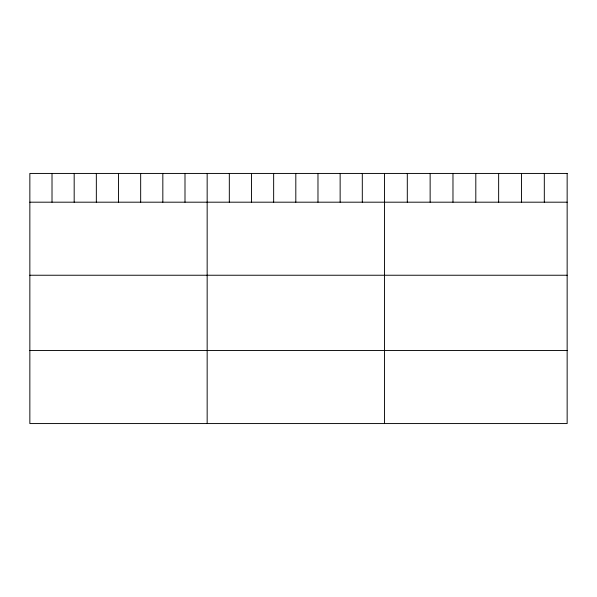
<?xml version="1.0" encoding="UTF-8"?>
<svg xmlns="http://www.w3.org/2000/svg" width="597" height="597" viewBox="0 0 597 597"><rect width="100%" height="100%" fill="white"/><g stroke="black" fill="none" stroke-linecap="round" stroke-linejoin="round"><path stroke-width="0.9" d="M29.85 202.189L567.15 202.189M29.85 275.239L567.15 275.239M29.85 350.506L567.15 350.506M544.315 173.436L544.315 202.189M521.479 173.436L521.479 202.189M498.644 173.436L498.644 202.189M475.809 173.436L475.809 202.189M452.974 173.436L452.974 202.189M430.138 173.436L430.138 202.189M407.303 173.436L407.303 202.189M384.468 173.436L384.468 423.564M362.304 173.436L362.304 202.189M340.141 173.436L340.141 202.189M317.977 173.436L317.977 202.189M295.813 173.436L295.813 202.189M273.65 173.436L273.65 202.189M251.486 173.436L251.486 202.189M229.323 173.436L229.323 202.189M207.159 173.436L207.159 423.564M184.995 173.436L184.995 202.189M162.832 173.436L162.832 202.189M140.668 173.436L140.668 202.189M118.505 173.436L118.505 202.189M96.341 173.436L96.341 202.189M74.177 173.436L74.177 202.189M52.014 173.436L52.014 202.189M567.15 173.436L29.85 173.436L29.85 423.564L567.15 423.564L567.15 173.436"/></g></svg>
